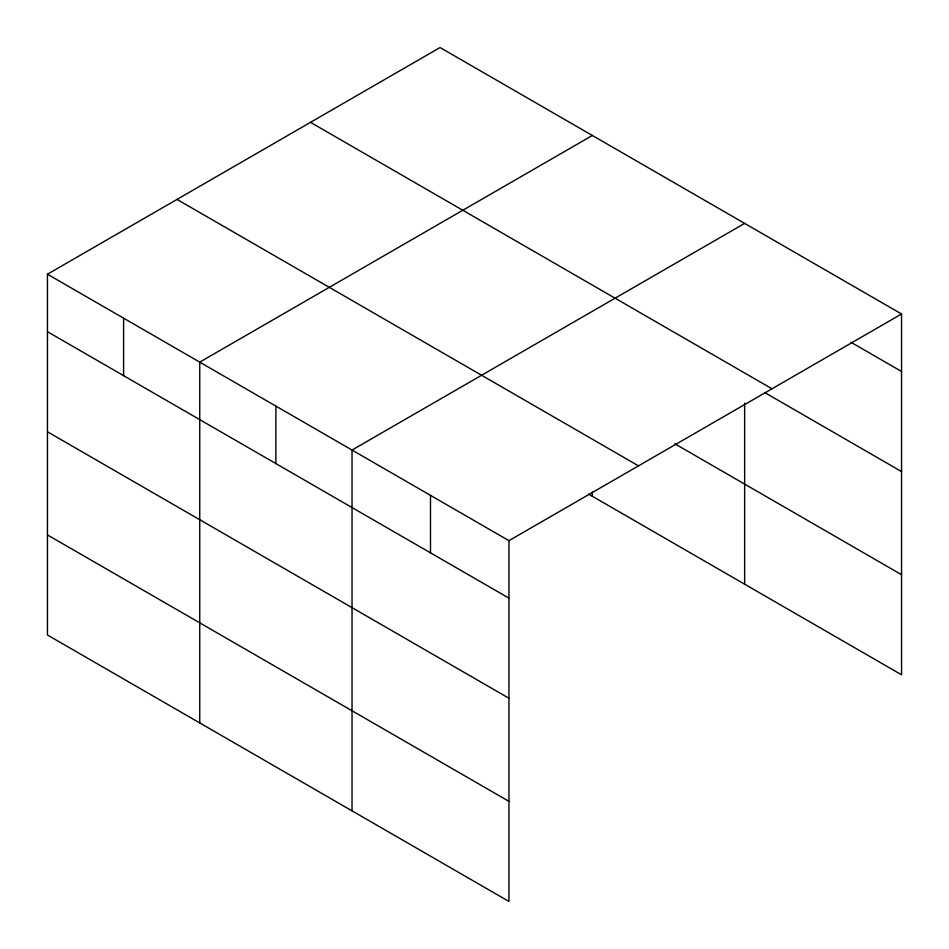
<?xml version="1.0" encoding="UTF-8"?>
<svg xmlns="http://www.w3.org/2000/svg" width="949" height="949" viewBox="0 0 949 949"><rect width="100%" height="100%" fill="white"/><g stroke="black" fill="none" stroke-linecap="round" stroke-linejoin="round"><path stroke-width="1.42" d="M47.45 274.214L508.949 540.657L508.949 901.455L47.45 635.011L47.45 274.214L440.051 47.545L901.55 313.989L901.55 674.786L588.546 494.073M592.354 135.47L199.741 362.138L199.741 722.948M744.645 223.395L352.032 450.063L352.032 810.873M508.949 540.657L901.55 313.989M850.933 342.245L901.55 371.474M310.501 122.338L771.988 388.782M764.894 392.661L901.55 471.57M674.846 443.8L901.55 574.691M177.012 199.409L638.499 465.852M47.45 331.699L508.949 598.143M47.45 431.795L508.949 698.239M47.45 534.916L508.949 801.359M744.645 403.076L744.645 584.204M592.354 491.855L592.354 496.268M430.49 495.354L430.49 552.84M275.886 406.101L275.886 463.587M123.595 318.176L123.595 375.662"/></g></svg>
